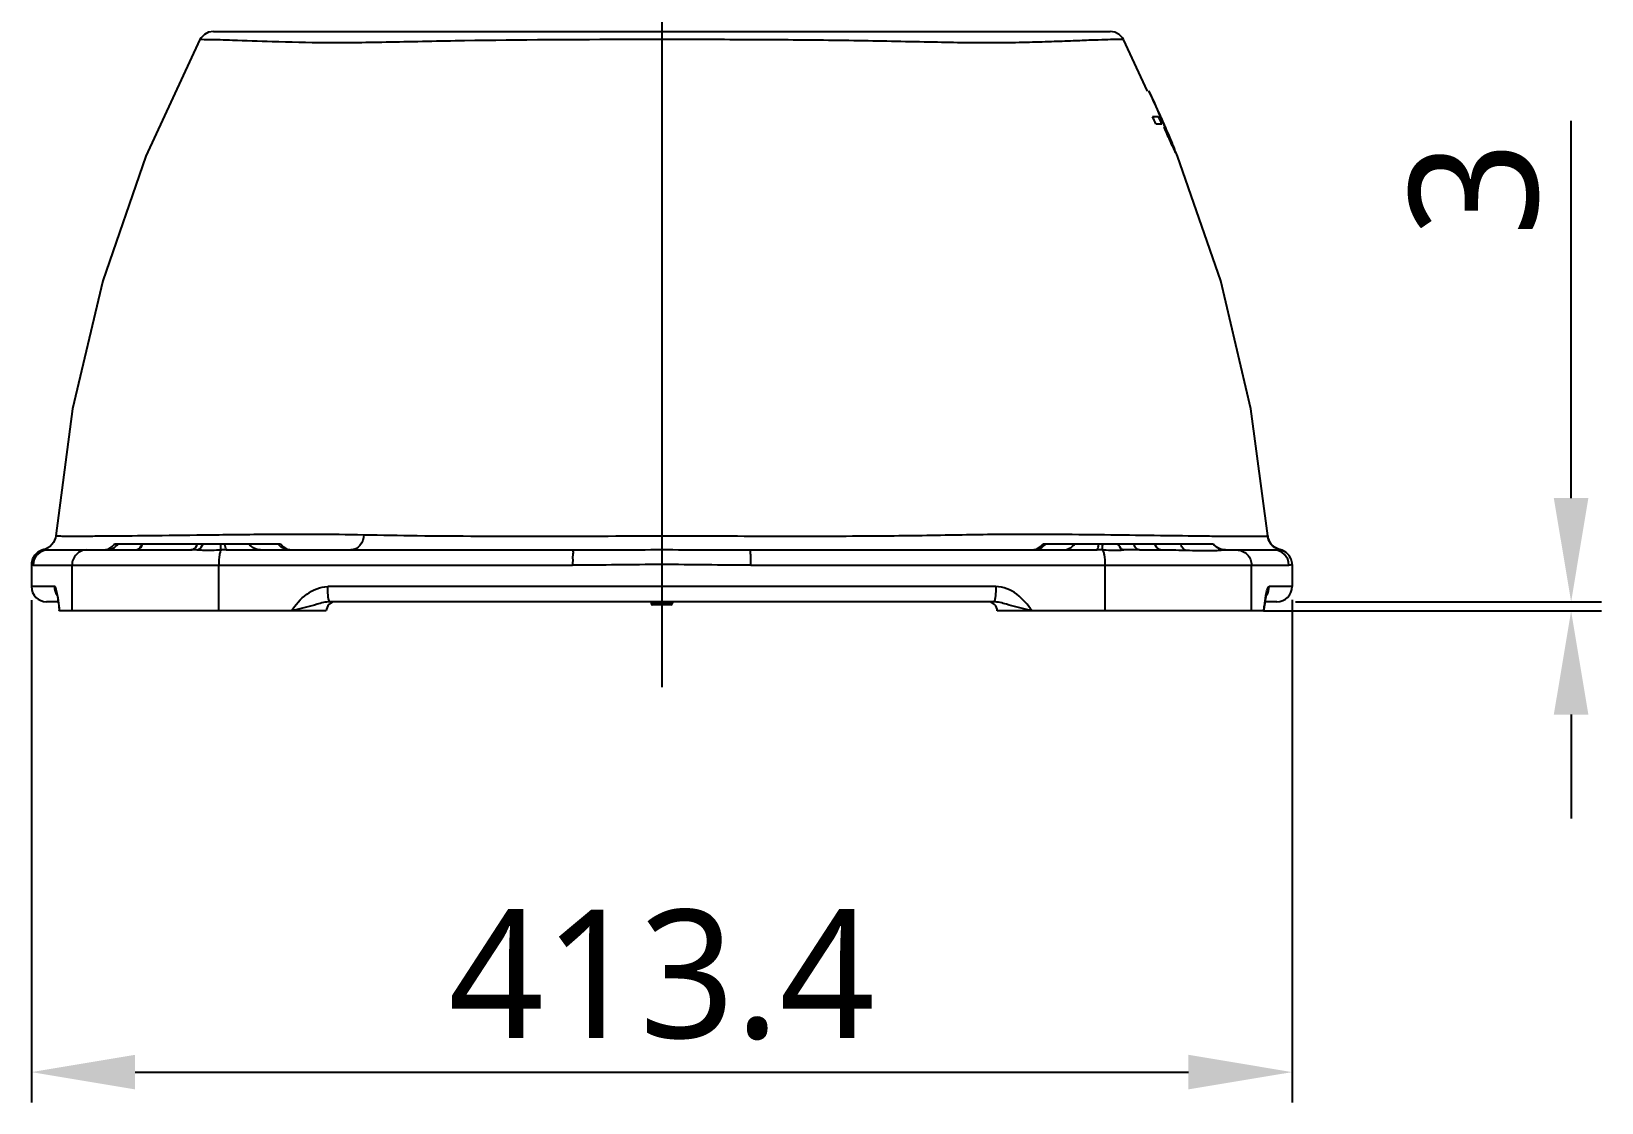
# Model space of a CAD drawing. Header units: millimetres. Extents: x 7426 to 8737, y 124 to 421.
# Drawn here: x 7921.66 to 7947.4, y 226.49 to 244.05 of the extents above; entities that cross this region are included whole.
import ezdxf

# ---------------------------------------------------------------- set-up
doc = ezdxf.new("R2010")
doc.units = ezdxf.units.MM
doc.linetypes.add('CENTER', pattern=[0.6, 0.375, -0.075, 0.075, -0.075])
for name, color, linetype in [('中心线', 7, 'Continuous'), ('外形图', 7, 'Continuous'), ('尺寸标注', 7, 'Continuous')]:
    doc.layers.add(name, color=color, linetype=linetype)
doc.styles.add('微软雅黑', font='msyh.ttc')
doc.dimstyles.new('尺寸标注_1_20比例', dxfattribs={"dimtxt": 2.1, "dimasz": 1.7, "dimexe": 0.5, "dimexo": 0.4, "dimgap": 0.5, "dimtad": 1, "dimdec": 1, "dimlfac": 20, "dimdsep": 46, "dimtxsty": '微软雅黑', "dimcen": 0.09, "dimadec": 0, "dimazin": 0, "dimtp": 0.01, "dimtm": 0.01, "dimtfac": 1, "dimtdec": 1, "dimtofl": 0, "dimtmove": 0, "dimatfit": 3, "dimfxl": 1, "dimtolj": 1, "dimarcsym": 0})

# ---------------------------------------------------------------- blocks, each defined once
blk = doc.blocks.new('*D1262')
at = {"layer": 'Defpoints', "color": 0}
for p in [(7921.658, 235.127), (7942.327, 235.128), (7942.327, 226.988)]:
    blk.add_point(p, dxfattribs=at)
at = {"layer": '尺寸标注', "color": 0, "linetype": 'Continuous', "lineweight": -2}
for p, q in [((7921.658, 234.727), (7921.658, 226.488)), ((7942.327, 234.728), (7942.327, 226.488)), ((7923.358, 226.988), (7940.627, 226.988))]:
    blk.add_line(p, q, dxfattribs=at)
at = {"layer": '尺寸标注', "color": 0}
for points in [[(7923.358, 227.272), (7923.358, 226.705), (7921.658, 226.988)], [(7940.627, 226.705), (7940.627, 227.272), (7942.327, 226.988)]]:
    blk.add_solid(points, dxfattribs=at)
at = {"layer": '尺寸标注', "color": 0, "insert": (7931.993, 228.579), "char_height": 2.1, "attachment_point": 5, "style": '微软雅黑'}
blk.add_mtext('\\A1;\\A1;413.4', dxfattribs=at)
blk = doc.blocks.new('*D1263')
at = {"layer": 'Defpoints', "color": 0}
for p in [(7941.455, 234.548), (7941.982, 234.698), (7946.901, 234.548)]:
    blk.add_point(p, dxfattribs=at)
at = {"layer": '尺寸标注', "color": 0, "linetype": 'Continuous', "lineweight": -2}
for p, q in [((7946.901, 236.398), (7946.901, 242.583)), ((7941.855, 234.548), (7947.401, 234.548)), ((7942.382, 234.698), (7947.401, 234.698)), ((7946.901, 232.848), (7946.901, 231.148))]:
    blk.add_line(p, q, dxfattribs=at)
at = {"layer": '尺寸标注', "color": 0}
for points in [[(7946.617, 236.398), (7947.184, 236.398), (7946.901, 234.698)], [(7947.184, 232.848), (7946.617, 232.848), (7946.901, 234.548)]]:
    blk.add_solid(points, dxfattribs=at)
at = {"layer": '尺寸标注', "color": 0, "insert": (7945.315, 241.469), "char_height": 2.1, "attachment_point": 5, "rotation": 90, "style": '微软雅黑'}
blk.add_mtext('\\A1;\\A1;3', dxfattribs=at)

msp = doc.modelspace()

# ---------------------------------------------------------------- linework, layer by layer
at = {"layer": '中心线', "linetype": 'CENTER', "ltscale": 30}
msp.add_line((7931.9925, 244.548), (7931.9925, 232.0368), dxfattribs=at)
at = {"layer": '外形图', "color": 0, "linetype": 'Continuous'}
for p, q in [((7924.6429, 244.048), (7939.3421, 244.048)), ((7931.9925, 243.9142), (7931.4911, 243.9138)), ((7932.4939, 243.9138), (7931.9925, 243.9142)), ((7939.9566, 243.0657), (7939.5635, 243.9143)), ((7939.9798, 243.0765), (7939.9766, 243.0765)), ((7940.1384, 242.65), (7940.0391, 242.65)), ((7940.0922, 242.5315), (7940.1909, 242.5315)), ((7940.2353, 242.4793), (7940.2234, 242.4793)), ((7940.2234, 242.4793), (7940.2565, 242.4029)), ((7940.2488, 242.4482), (7940.2353, 242.4793)), ((7940.2428, 242.4878), (7940.2446, 242.4834)), ((7940.2471, 242.4845), (7940.2453, 242.4889)), ((7940.2622, 242.4171), (7940.2488, 242.4482)), ((7940.2565, 242.4029), (7940.2657, 242.3816)), ((7940.2756, 242.386), (7940.2622, 242.4171)), ((7940.2756, 242.386), (7940.2639, 242.386)), ((7940.2749, 242.4132), (7940.2769, 242.4087)), ((7940.3551, 242.2119), (7940.3406, 242.2119)), ((7940.3408, 242.2111), (7940.3432, 242.206)), ((7940.3432, 242.206), (7940.346, 242.1997)), ((7921.9346, 235.5477), (7922.569, 235.5477)), ((7922.569, 235.5477), (7922.899, 235.5477)), ((7923.0229, 235.6477), (7925.7423, 235.6477)), ((7923.3617, 235.5477), (7924.2733, 235.5477)), ((7924.8535, 235.5477), (7930.5405, 235.5477)), ((7933.4447, 235.5477), (7939.1316, 235.5477)), ((7938.2427, 235.6477), (7941.034, 235.6477)), ((7939.8231, 235.5477), (7940.1718, 235.5477)), ((7941.2329, 235.5477), (7941.4161, 235.5477)), ((7941.4161, 235.5477), (7942.0245, 235.5477)), ((7941.9275, 235.7772), (7941.9274, 235.7773)), ((7941.9829, 235.6401), (7941.9473, 235.7)), ((7942.0365, 235.5911), (7941.9829, 235.6401)), ((7942.1035, 235.5594), (7942.0365, 235.5911)), ((7942.1265, 235.5533), (7942.1035, 235.5594)), ((7921.6594, 235.3339), (7921.658, 235.3078)), ((7921.658, 235.3071), (7921.658, 234.9477)), ((7921.6847, 235.2977), (7930.5313, 235.2977)), ((7922.3231, 235.2977), (7922.3231, 234.5477)), ((7924.7285, 234.5477), (7924.7285, 235.2977)), ((7933.4539, 235.2977), (7942.2742, 235.2977)), ((7939.2565, 235.2977), (7939.2565, 234.5477)), ((7941.6619, 234.5477), (7941.6619, 235.2977)), ((7942.327, 235.3078), (7942.327, 234.9477)), ((7922.0347, 234.9477), (7921.658, 234.9477)), ((7937.4693, 234.9477), (7926.5158, 234.9477)), ((7942.327, 234.9477), (7941.9503, 234.9477)), ((7922.0981, 234.6977), (7921.908, 234.6977)), ((7922.1097, 234.6113), (7922.1152, 234.5666)), ((7922.1164, 234.5477), (7922.1153, 234.566)), ((7922.1222, 234.5477), (7922.1153, 234.5655)), ((7926.4924, 234.5477), (7922.1165, 234.5477)), ((7925.9924, 234.5658), (7925.9164, 234.5477)), ((7937.435, 234.6977), (7926.55, 234.6977)), ((7931.8175, 234.6977), (7931.8175, 234.6727)), ((7932.1675, 234.6727), (7931.8175, 234.6727)), ((7932.1425, 234.6477), (7931.8425, 234.6477)), ((7932.1675, 234.6977), (7932.1675, 234.6727)), ((7941.8686, 234.5477), (7937.4926, 234.5477)), ((7938.0686, 234.5477), (7937.9927, 234.5658)), ((7941.8697, 234.5655), (7941.8628, 234.5477)), ((7941.8686, 234.5477), (7941.8697, 234.566)), ((7941.8698, 234.5661), (7941.8697, 234.5655)), ((7941.8698, 234.5665), (7941.8755, 234.6126)), ((7941.8753, 234.6108), (7941.8792, 234.6416)), ((7941.8789, 234.6392), (7941.8831, 234.6708)), ((7941.8868, 234.6968), (7941.8869, 234.6977)), ((7942.077, 234.6977), (7941.8869, 234.6977))]:
    msp.add_line(p, q, dxfattribs=at)
for points in [[(7924.6428, 244.048), (7924.5636, 244.0349), (7924.4934, 243.9984), (7924.4389, 243.9426), (7924.4214, 243.9142)], [(7939.5635, 243.9142), (7939.5461, 243.9426), (7939.4916, 243.9984), (7939.4214, 244.0349), (7939.3422, 244.048)], [(7924.4215, 243.9142), (7923.5353, 242.0012), (7922.829, 239.9618), (7922.3332, 237.8613), (7922.0575, 235.7773)], [(7941.9275, 235.7772), (7941.6523, 237.8586), (7941.1565, 239.9601), (7940.4501, 242.0004), (7940.4194, 242.0666)], [(7921.8582, 235.5528), (7921.8285, 235.5448), (7921.7646, 235.5125), (7921.7127, 235.4638), (7921.6767, 235.4026), (7921.6594, 235.3339)], [(7921.9642, 235.6024), (7921.888, 235.5615), (7921.8591, 235.5534)], [(7922.0575, 235.7773), (7922.053, 235.7462), (7922.0222, 235.6683), (7921.9642, 235.6024)], [(7941.9473, 235.7), (7941.9292, 235.7623), (7941.9275, 235.7773)], [(7942.327, 235.3078), (7942.3259, 235.3309), (7942.3103, 235.3976), (7942.2769, 235.4579), (7942.2275, 235.5073), (7942.1658, 235.5415), (7942.1268, 235.5528)], [(7922.0757, 234.8206), (7922.0741, 234.8243), (7922.0743, 234.8233), (7922.0785, 234.8074), (7922.0836, 234.784), (7922.0887, 234.7568), (7922.0935, 234.7277), (7922.0981, 234.6979), (7922.1022, 234.6686), (7922.106, 234.6398), (7922.1097, 234.6113)], [(7941.8827, 234.6677), (7941.8873, 234.7002), (7941.8918, 234.7296), (7941.8965, 234.758), (7941.9016, 234.7846), (7941.9067, 234.8079), (7941.9087, 234.8159)]]:
    msp.add_lwpolyline(points, dxfattribs=at)
for centre, radius, start, end in [((7920.7394, 234.0264), 21.2597, 23.96733, 25.19447), ((7920.7488, 234.0359), 21.25, 23.9542, 25.17841), ((7920.0761, 233.633), 21.905, 23.96841, 24.30801), ((7920.5463, 233.8981), 21.458, 23.72456, 24.07059), ((7920.7407, 234.027), 21.2583, 23.61706, 23.96728), ((7920.7505, 234.0367), 21.2482, 23.60365, 23.95411), ((7920.7359, 234.0249), 21.2635, 23.45319, 23.61707), ((7920.7462, 234.0348), 21.2529, 23.4397, 23.60366), ((7920.7325, 234.0234), 21.2672, 23.23447, 23.4404), ((7920.7432, 234.0335), 21.2561, 23.22086, 23.4269), ((7961.4892, 251.4968), 23.0873, 203.24262, 203.38345), ((7928.4014, 237.3158), 12.9215, 22.95881, 23.21277), ((7926.2597, 236.3914), 15.2568, 22.48112, 23.25165), ((7921.9346, 235.2978), 0.2499, 90.01913, 180.01912), ((7922.8229, 235.7977), 0.25, 270, 323.1301), ((7923.2158, 235.7559), 0.2883, 336.81455, 337.95966), ((7924.2779, 221.1976), 14.3501, 89.64016, 90.01868), ((7924.8825, 219.789), 15.7587, 90.10547, 90.4037), ((7925.9424, 235.7977), 0.25, 216.8699, 270), ((7938.0427, 235.7977), 0.25, 270, 323.1301), ((7939.12, 225.8184), 9.7293, 89.80825, 89.93181), ((7939.0791, 215.5234), 20.0244, 89.61525, 89.78991), ((7939.7831, 200.4889), 35.0589, 89.93455, 90.35525), ((7941.2317, 235.7966), 0.2482, 216.8496, 221.21191), ((7941.2341, 235.7977), 0.25, 216.8699, 270), ((7942.1889, 235.8042), 0.2632, 194.57093, 201.84119), ((7942.1957, 235.8068), 0.2705, 201.80923, 207.019), ((7942.1888, 235.803), 0.2626, 206.97633, 216.09131), ((7942.1734, 235.7919), 0.2437, 216.1159, 222.13809), ((7942.162, 235.7819), 0.2284, 222.20172, 233.29393), ((7942.0244, 235.2979), 0.2498, 359.96221, 89.96216), ((7942.1725, 235.7964), 0.2463, 233.33383, 239.69249), ((7942.1817, 235.8122), 0.2647, 239.70869, 248.91974), ((7942.1832, 235.8154), 0.2682, 248.86091, 257.78043), ((7940.9411, 240.9774), 5.4414, 269.01114, 269.23697), ((7921.908, 234.9477), 0.25, 180, 270), ((7942.077, 234.9477), 0.25, 270, 0), ((7914.8814, 233.7145), 7.2886, 6.56439, 6.7229), ((7926.6424, 234.5477), 0.15, 90, 180), ((7931.8425, 234.6727), 0.025, 180, 270), ((7932.1425, 234.6727), 0.025, 270, 0), ((7937.3426, 234.5477), 0.15, 0, 90), ((7948.7529, 233.7591), 6.9351, 173.30851, 173.47033)]:
    msp.add_arc(centre, radius, start, end, dxfattribs=at)
for points, knots in [([(7931.4911, 243.9138), (7930.5797, 243.9126), (7929.2617, 243.9074), (7927.5912, 243.8704), (7926.5404, 243.853), (7925.6786, 243.8758), (7925.038, 243.8969), (7924.6436, 243.9121), (7924.4663, 243.9114), (7924.4214, 243.9142)], [0, 0, 0, 0, 0.3867212, 0.5591181, 0.7089794, 0.8325283, 0.9248406, 0.9809455, 1, 1, 1, 1]), ([(7939.5635, 243.9142), (7939.5617, 243.9163), (7939.5482, 243.9113), (7939.5253, 243.9161), (7939.4825, 243.9132), (7939.3949, 243.9141), (7939.2422, 243.9101), (7939.0111, 243.9027), (7938.7165, 243.8905), (7938.362, 243.8777), (7937.9508, 243.8656), (7937.3054, 243.8549), (7936.391, 243.8701), (7935.1899, 243.8971), (7933.8727, 243.9104), (7932.9622, 243.9132), (7932.4939, 243.9138)], [0, 0, 0, 0, 0.0011954, 0.0047516, 0.0106385, 0.0188433, 0.0422341, 0.0752045, 0.1170673, 0.1672734, 0.225723, 0.2915846, 0.4411185, 0.6137028, 0.8013079, 1, 1, 1, 1]), ([(7940.298, 242.3339), (7940.3099, 242.3065), (7940.3308, 242.2678), (7940.3441, 242.2222), (7940.3551, 242.2119)], [0, 0, 0, 0, 0.6650442, 1, 1, 1, 1]), ([(7940.2993, 242.356), (7940.307, 242.3379), (7940.3206, 242.3041), (7940.3424, 242.2562), (7940.3477, 242.2315), (7940.3576, 242.2133), (7940.3551, 242.2119)], [0, 0, 0, 0, 0.3810195, 0.7275025, 0.9440824, 1, 1, 1, 1]), ([(7940.346, 242.1997), (7940.3615, 242.1661), (7940.3877, 242.1265), (7940.4038, 242.071), (7940.416, 242.0651)], [0, 0, 0, 0, 0.7319166, 1, 1, 1, 1]), ([(7940.416, 242.0651), (7940.4186, 242.0664), (7940.4114, 242.0841), (7940.4048, 242.1091), (7940.3824, 242.1628), (7940.3667, 242.2022), (7940.3571, 242.2253)], [0, 0, 0, 0, 0.0502809, 0.2337577, 0.5625534, 1, 1, 1, 1]), ([(7922.0575, 235.7773), (7922.052, 235.775), (7922.1063, 235.7802), (7922.1358, 235.774), (7922.259, 235.777), (7922.4053, 235.775), (7922.62, 235.7761), (7923.0139, 235.7778), (7923.6437, 235.7843), (7924.5174, 235.7951), (7925.6939, 235.8101), (7926.5682, 235.8079), (7927.1065, 235.7976)], [0, 0, 0, 0, 0.003571, 0.0149219, 0.0353142, 0.0657639, 0.1071333, 0.1606493, 0.3010021, 0.480563, 0.6801248, 1, 1, 1, 1]), ([(7931.9925, 235.7773), (7932.5939, 235.7773), (7933.7377, 235.7758), (7935.2871, 235.7743), (7936.6039, 235.7908), (7937.6328, 235.8116), (7938.5377, 235.8068), (7939.3446, 235.7979), (7940.1397, 235.7877), (7940.7573, 235.7793), (7941.1892, 235.7743), (7941.4411, 235.7718), (7941.6313, 235.7721), (7941.7654, 235.7716), (7941.847, 235.7756), (7941.8996, 235.7728), (7941.9158, 235.779), (7941.9275, 235.776), (7941.9275, 235.7773)], [0, 0, 0, 0, 0.1815896, 0.3453889, 0.4678225, 0.5792082, 0.656105, 0.7410655, 0.8228555, 0.8962156, 0.9275384, 0.9533206, 0.9721992, 0.9851755, 0.9933342, 0.9977424, 0.9996047, 1, 1, 1, 1]), ([(7921.8582, 235.5528), (7921.8597, 235.5526), (7921.885, 235.5493), (7921.9106, 235.5477), (7921.9346, 235.5477)], [0, 0, 0, 0, 0.059252, 1, 1, 1, 1]), ([(7922.569, 235.5477), (7922.5061, 235.5477), (7922.3746, 235.4934), (7922.3231, 235.3614), (7922.3231, 235.2977)], [0, 0, 0, 0, 0.4970366, 1, 1, 1, 1]), ([(7922.899, 235.5477), (7922.9289, 235.5477), (7923.0831, 235.5465), (7923.2373, 235.5477), (7923.3617, 235.5477)], [0, 0, 0, 0, 0.1938415, 1, 1, 1, 1]), ([(7923.375, 235.5477), (7923.3853, 235.5477), (7923.4347, 235.559), (7923.4655, 235.6068), (7923.4808, 235.6424)], [0, 0, 0, 0, 0.2091457, 1, 1, 1, 1]), ([(7923.4036, 235.5596), (7923.4106, 235.5637), (7923.4408, 235.5865), (7923.4606, 235.6206), (7923.4719, 235.6477)], [0, 0, 0, 0, 0.2172888, 1, 1, 1, 1]), ([(7924.2733, 235.5477), (7924.2838, 235.5477), (7924.3351, 235.5599), (7924.3661, 235.6104), (7924.3812, 235.6477)], [0, 0, 0, 0, 0.2077049, 1, 1, 1, 1]), ([(7924.3681, 235.5475), (7924.3784, 235.5483), (7924.4273, 235.5635), (7924.4572, 235.6114), (7924.4724, 235.6477)], [0, 0, 0, 0, 0.208345, 1, 1, 1, 1]), ([(7924.3681, 235.5475), (7924.4002, 235.5472), (7924.5346, 235.546), (7924.6691, 235.5467), (7924.7714, 235.5474)], [0, 0, 0, 0, 0.2388123, 1, 1, 1, 1]), ([(7924.7714, 235.5474), (7924.7624, 235.5447), (7924.7498, 235.5136), (7924.7324, 235.4348), (7924.7285, 235.3552), (7924.7285, 235.2977)], [0, 0, 0, 0, 0.1095177, 0.329965, 1, 1, 1, 1]), ([(7924.7714, 235.5474), (7924.7648, 235.5547), (7924.7685, 235.593), (7924.7625, 235.624), (7924.7613, 235.6477)], [0, 0, 0, 0, 0.2947118, 1, 1, 1, 1]), ([(7924.8626, 235.5477), (7924.8517, 235.5477), (7924.8364, 235.5939), (7924.8314, 235.6229), (7924.8282, 235.6477)], [0, 0, 0, 0, 0.3027998, 1, 1, 1, 1]), ([(7927.1065, 235.7976), (7927.1065, 235.7352), (7927.0697, 235.6111), (7926.9501, 235.5477), (7926.8945, 235.5477)], [0, 0, 0, 0, 0.5289867, 1, 1, 1, 1]), ([(7927.1065, 235.7976), (7927.3989, 235.792), (7929.0274, 235.764), (7930.6563, 235.7773), (7931.9925, 235.7773)], [0, 0, 0, 0, 0.1795777, 1, 1, 1, 1]), ([(7930.5405, 235.5477), (7930.5345, 235.5477), (7930.5413, 235.5091), (7930.5301, 235.4699), (7930.5329, 235.3855), (7930.5313, 235.3284), (7930.5313, 235.2977)], [0, 0, 0, 0, 0.0713644, 0.2940056, 0.6325308, 1, 1, 1, 1]), ([(7930.5405, 235.5477), (7931.0245, 235.5477), (7931.9926, 235.5578), (7932.9607, 235.5477), (7933.4447, 235.5477)], [0, 0, 0, 0, 0.5000489, 1, 1, 1, 1]), ([(7933.4539, 235.2977), (7933.4539, 235.3284), (7933.4523, 235.3855), (7933.4551, 235.4699), (7933.4439, 235.5091), (7933.4507, 235.5477), (7933.4447, 235.5477)], [0, 0, 0, 0, 0.367469, 0.7059941, 0.9286354, 1, 1, 1, 1]), ([(7939.1224, 235.5477), (7939.1333, 235.5477), (7939.1486, 235.5939), (7939.1536, 235.6229), (7939.1568, 235.6477)], [0, 0, 0, 0, 0.3028012, 1, 1, 1, 1]), ([(7939.2136, 235.5474), (7939.2202, 235.5547), (7939.2165, 235.593), (7939.2226, 235.624), (7939.2237, 235.6477)], [0, 0, 0, 0, 0.2947113, 1, 1, 1, 1]), ([(7939.2136, 235.5474), (7939.3026, 235.5468), (7939.42, 235.5461), (7939.5374, 235.5469), (7939.5657, 235.5471)], [0, 0, 0, 0, 0.7586841, 1, 1, 1, 1]), ([(7939.2136, 235.5474), (7939.2226, 235.5447), (7939.2352, 235.5136), (7939.2527, 235.4348), (7939.2565, 235.3552), (7939.2565, 235.2977)], [0, 0, 0, 0, 0.1095177, 0.329965, 1, 1, 1, 1]), ([(7939.5657, 235.5471), (7939.5568, 235.5484), (7939.5129, 235.5666), (7939.4897, 235.613), (7939.4771, 235.6477)], [0, 0, 0, 0, 0.1965582, 1, 1, 1, 1]), ([(7939.8231, 235.5477), (7939.8139, 235.5477), (7939.7662, 235.5614), (7939.7421, 235.6117), (7939.7294, 235.6477)], [0, 0, 0, 0, 0.1946014, 1, 1, 1, 1]), ([(7940.1718, 235.5477), (7940.1625, 235.5477), (7940.1148, 235.5614), (7940.0907, 235.6117), (7940.078, 235.6477)], [0, 0, 0, 0, 0.1946015, 1, 1, 1, 1]), ([(7940.572, 235.5445), (7940.5644, 235.5473), (7940.528, 235.5711), (7940.5118, 235.6147), (7940.5028, 235.6477)], [0, 0, 0, 0, 0.1923179, 1, 1, 1, 1]), ([(7940.572, 235.5445), (7940.5966, 235.5438), (7940.6883, 235.5411), (7940.78, 235.538), (7940.8472, 235.5368)], [0, 0, 0, 0, 0.2677248, 1, 1, 1, 1]), ([(7940.8686, 235.5365), (7940.945, 235.5355), (7941.0666, 235.5357), (7941.1878, 235.5477), (7941.2329, 235.5477)], [0, 0, 0, 0, 0.6287553, 1, 1, 1, 1]), ([(7941.4161, 235.5477), (7941.4789, 235.5477), (7941.6105, 235.4934), (7941.6619, 235.3614), (7941.6619, 235.2977)], [0, 0, 0, 0, 0.4970366, 1, 1, 1, 1]), ([(7942.0246, 235.5477), (7942.0423, 235.5477), (7942.0764, 235.5483), (7942.1105, 235.5536), (7942.1268, 235.5528)], [0, 0, 0, 0, 0.5204898, 1, 1, 1, 1]), ([(7921.6847, 235.2977), (7921.6778, 235.2977), (7921.6711, 235.2957), (7921.658, 235.3104), (7921.658, 235.3078)], [0, 0, 0, 0, 0.7265226, 1, 1, 1, 1]), ([(7933.4539, 235.2977), (7932.9668, 235.2977), (7931.9926, 235.3178), (7931.0185, 235.2977), (7930.5313, 235.2977)], [0, 0, 0, 0, 0.4999513, 1, 1, 1, 1]), ([(7942.327, 235.3078), (7942.327, 235.3122), (7942.2981, 235.2977), (7942.2877, 235.2977), (7942.2742, 235.2977)], [0, 0, 0, 0, 0.2479169, 1, 1, 1, 1]), ([(7922.0869, 234.8038), (7922.0807, 234.8389), (7922.0705, 234.8775), (7922.0508, 234.9494), (7922.0347, 234.9477)], [0, 0, 0, 0, 0.6882619, 1, 1, 1, 1]), ([(7922.1199, 234.5677), (7922.1174, 234.5887), (7922.1076, 234.6676), (7922.0972, 234.7464), (7922.0869, 234.8038)], [0, 0, 0, 0, 0.2658374, 1, 1, 1, 1]), ([(7925.9164, 234.5477), (7925.9908, 234.6475), (7926.1473, 234.8408), (7926.3934, 234.9477), (7926.5158, 234.9477)], [0, 0, 0, 0, 0.5042861, 1, 1, 1, 1]), ([(7926.55, 234.6977), (7926.5428, 234.6977), (7926.532, 234.7311), (7926.5239, 234.7775), (7926.5171, 234.859), (7926.5158, 234.917), (7926.5158, 234.9477)], [0, 0, 0, 0, 0.0845256, 0.3069888, 0.6398807, 1, 1, 1, 1]), ([(7937.4693, 234.9477), (7937.4693, 234.917), (7937.468, 234.859), (7937.4611, 234.7775), (7937.453, 234.7311), (7937.4422, 234.6977), (7937.435, 234.6977)], [0, 0, 0, 0, 0.3601193, 0.6930112, 0.9154744, 1, 1, 1, 1]), ([(7938.0686, 234.5477), (7937.994, 234.6474), (7937.8378, 234.84), (7937.5916, 234.9495), (7937.4693, 234.9477)], [0, 0, 0, 0, 0.5043121, 1, 1, 1, 1]), ([(7941.8651, 234.5672), (7941.8675, 234.5881), (7941.8772, 234.6665), (7941.8876, 234.745), (7941.8978, 234.8022)], [0, 0, 0, 0, 0.2658798, 1, 1, 1, 1]), ([(7941.8978, 234.8022), (7941.9041, 234.8376), (7941.9144, 234.8785), (7941.934, 234.9477), (7941.9503, 234.9477)], [0, 0, 0, 0, 0.688716, 1, 1, 1, 1]), ([(7926.55, 234.6977), (7926.4791, 234.6977), (7926.293, 234.6404), (7926.1093, 234.5936), (7925.9924, 234.5658)], [0, 0, 0, 0, 0.3707005, 1, 1, 1, 1]), ([(7937.9927, 234.5658), (7937.8757, 234.5936), (7937.692, 234.6404), (7937.5059, 234.6977), (7937.435, 234.6977)], [0, 0, 0, 0, 0.629299, 1, 1, 1, 1])]:
    msp.add_open_spline(points, degree=3, knots=knots, dxfattribs=at)
for points in [[(7940.2657, 242.3816), (7940.2904, 242.3246), (7940.3151, 242.2676), (7940.3408, 242.2111)], [(7922.8907, 235.5477), (7922.9619, 235.5477), (7923.0383, 235.5896), (7923.0794, 235.6477)], [(7923.3617, 235.5477), (7923.3762, 235.5477), (7923.391, 235.5523), (7923.4036, 235.5596)], [(7925.4132, 235.5477), (7925.3411, 235.5477), (7925.2636, 235.5892), (7925.2215, 235.6477)], [(7925.8923, 235.5477), (7925.8203, 235.5477), (7925.7427, 235.5892), (7925.7007, 235.6477)], [(7938.0927, 235.5477), (7938.1647, 235.5477), (7938.2423, 235.5892), (7938.2844, 235.6477)], [(7938.5719, 235.5477), (7938.6439, 235.5477), (7938.7215, 235.5892), (7938.7635, 235.6477)], [(7940.1718, 235.5477), (7940.3052, 235.5477), (7940.4387, 235.5482), (7940.572, 235.5445)], [(7941.2329, 235.5477), (7941.1641, 235.5477), (7941.0903, 235.5813), (7941.045, 235.6331)], [(7941.9274, 235.7773), (7941.9285, 235.764), (7941.9308, 235.7508), (7941.9342, 235.738)], [(7922.0347, 234.9477), (7922.0347, 234.8984), (7922.0505, 234.847), (7922.0783, 234.8061)], [(7941.9088, 234.8092), (7941.9353, 234.8494), (7941.9503, 234.8995), (7941.9503, 234.9477)]]:
    msp.add_open_spline(points, degree=3, dxfattribs=at)

# ---------------------------------------------------------------- dimensions: what is measured, and where the dimension line sits
at = {"layer": '尺寸标注', "color": 0, "linetype": 'Continuous'}
dim = msp.add_linear_dim(base=(7946.9005, 234.5477), p1=(7941.982, 234.6977), p2=(7941.4548, 234.5477), angle=90, text='\\A1;3', dimstyle='尺寸标注_1_20比例', dxfattribs=at)
dim.commit()
dim.dimension.update_dxf_attribs({"geometry": '*D1263', "text_midpoint": (7946.9005, 241.4689), "dimtype": 160})
dim = msp.add_linear_dim(base=(7942.327, 226.9885), p1=(7921.658, 235.1274), p2=(7942.327, 235.1277), text='\\A1;413.4', dimstyle='尺寸标注_1_20比例', dxfattribs=at)
dim.commit()
dim.dimension.update_dxf_attribs({"geometry": '*D1262', "text_midpoint": (7931.9925, 226.9885), "dimtype": 160})

doc.saveas('drawing.dxf')
